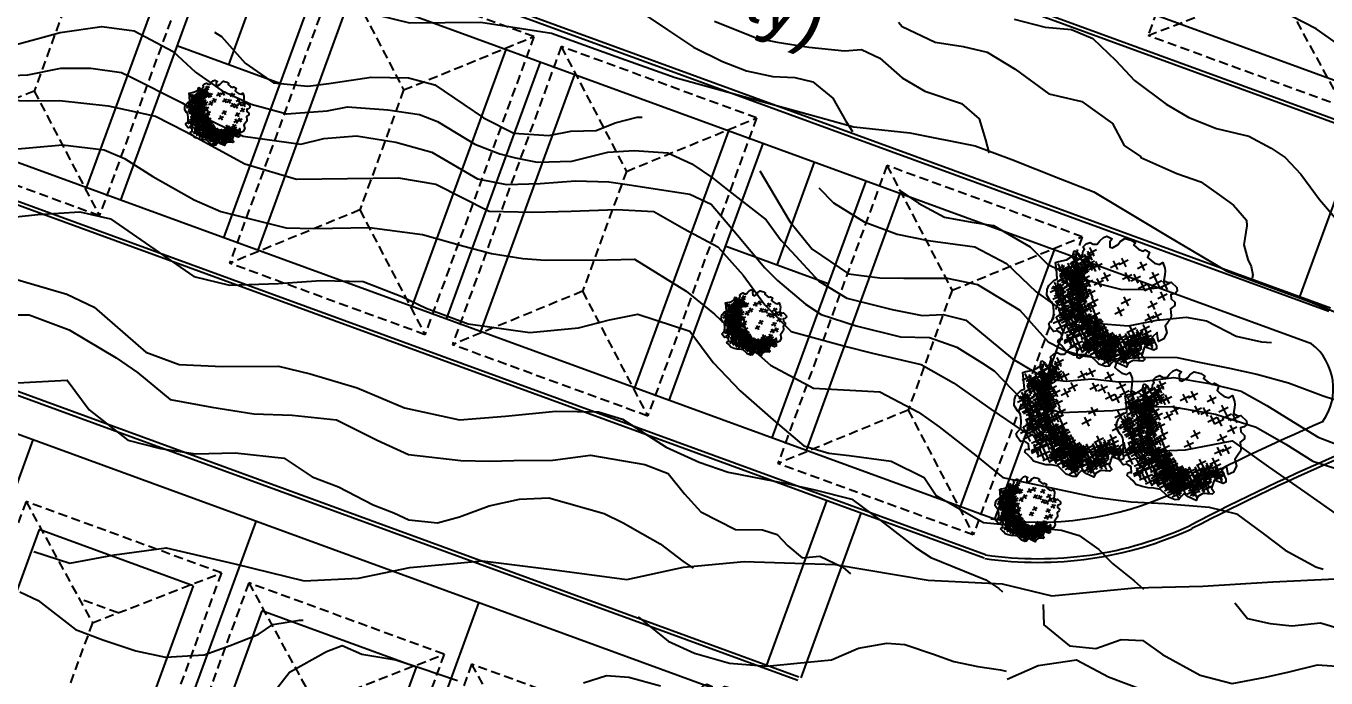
# Model space of a CAD drawing. Header units: inches. Extents: x 200 to 566, y -336 to 11.
# Drawn here: x 372.5 to 443.7, y -160.5 to -124.8 of the extents above; entities that cross this region are included whole.
import ezdxf

# ---------------------------------------------------------------- set-up
doc = ezdxf.new("R2010")
doc.units = ezdxf.units.IN
doc.header["$MEASUREMENT"] = 0
doc.linetypes.add('DASHED', pattern=[0.75, 0.5, -0.25])
doc.layers.get('0').update_dxf_attribs({"color": 31})
for name, color, linetype in [('boundary', 21, 'Continuous'), ('NEW', 7, 'Continuous'), ('retaining wall', 7, 'Continuous'), ('roof', 1, 'DASHED'), ('trees', 76, 'Continuous')]:
    doc.layers.add(name, color=color, linetype=linetype)

# ---------------------------------------------------------------- blocks, each defined once
blk = doc.blocks.new('decitree')
at = {"layer": 'boundary'}
blk.add_lwpolyline([(-4.54, 2.53), (-4.18, 2.47), (-3.98, 2.25), (-3.73, 2.5), (-3.82, 2.86), (-3.79, 3.05), (-3.98, 3.19), (-3.85, 3.55), (-3.6, 3.83), (-3.26, 3.8), (-2.93, 3.97), (-2.85, 4.33), (-2.68, 4.75), (-2.46, 5), (-1.93, 5), (-2.01, 4.66), (-1.79, 4.22), (-1.54, 4.25), (-1.21, 4.75), (-1.15, 5.08), (-0.9, 5.52), (-0.29, 5.63), (0.15, 5.58), (0.12, 5.33), (0.65, 5.19), (1.1, 5.19), (1.23, 5.38), (1.68, 5.36), (1.73, 4.86), (2.1, 4.75), (2.54, 4.66), (3.01, 4.75), (3.18, 5.05), (3.59, 4.66), (3.71, 4.44), (3.84, 4.11), (3.98, 3.61), (4.4, 3.58), (4.65, 3.75), (5.34, 3.53), (5.51, 3.25), (5.4, 2.94), (5.12, 2.72), (5.32, 2.39), (5.76, 2.25), (5.87, 1.97), (5.65, 1.53), (5.98, 0.97), (6.04, 0.78), (5.98, 0.31), (5.9, -0.11), (6.29, -0.58), (6.29, -1.22), (5.95, -1.63), (5.68, -1.25), (5.48, -0.97), (5.26, -1.52), (5.95, -2.08), (6.07, -2.33), (5.9, -2.55), (5.01, -2.63), (5.12, -3.41), (5.51, -3.63), (5.4, -3.88), (4.62, -4.19), (4.32, -4.63), (4.34, -5.02), (3.54, -5.02), (3.07, -4.91), (2.93, -5.32), (2.87, -5.63), (2.59, -5.79), (1.93, -5.85), (1.71, -5.77), (0.96, -5.52), (0.37, -5.66), (-0.1, -5.88), (-0.65, -5.99), (-1.26, -6.07), (-1.62, -5.9), (-1.93, -5.79), (-2.32, -5.68), (-2.37, -5.43), (-2.21, -5.29), (-2.07, -5.29), (-2.35, -4.82), (-2.82, -4.77), (-3.1, -4.96), (-3.57, -4.71), (-3.79, -4.49), (-3.76, -4.32), (-3.71, -4.24), (-3.62, -3.85), (-3.87, -3.24), (-4.18, -2.74), (-4.43, -2.58), (-4.57, -2.55), (-5.07, -2.24), (-5.26, -1.74), (-5.29, -1.36), (-5.09, -0.75), (-4.87, -0.47), (-5.32, 0.31), (-5.65, 0.81), (-5.43, 1.03), (-4.85, 1.45), (-4.48, 2.03), (-4.57, 2.47), (-4.54, 2.55)], dxfattribs=at)
at = {"layer": 'trees', "linetype": 'Continuous'}
for points in [[(-0.38, 3.78), (0.32, 3.22)], [(0.26, 3.86), (-0.32, 3.11)], [(1.29, 4.19), (1.98, 3.64)], [(1.93, 4.27), (1.35, 3.53)], [(2.68, 3.83), (3.37, 3.28)], [(3.32, 3.91), (2.73, 3.16)], [(4.57, 3.61), (3.98, 2.86)], [(-4.59, 2.23), (-4.33, 2.19), (-4.18, 2.01), (-4.26, 2.45), (-4.26, 2.46)], [(-4.59, 2.23), (-4.33, 2.19), (-4.18, 2.01), (-4.26, 2.45), (-4.26, 2.46)], [(-4.12, 2.44), (-3.43, 1.89)], [(-3.48, 2.53), (-4.07, 1.78)], [(-3.62, 2.64), (-2.93, 2.08)], [(-2.99, 2.72), (-3.57, 1.97)], [(-3.48, 2.55), (-2.79, 2)], [(-3.46, 3), (-2.76, 2.44)], [(-3.43, 3.39), (-2.74, 2.83)], [(-2.85, 2.64), (-3.43, 1.89)], [(-2.82, 3.08), (-3.4, 2.33)], [(-2.79, 3.47), (-3.37, 2.72)], [(-3.12, 2.39), (-2.43, 1.83)], [(-2.49, 2.47), (-3.07, 1.72)], [(-2.4, 2.47), (-1.71, 1.92)], [(-1.76, 2.55), (-2.35, 1.81)], [(-0.96, 3.22), (-0.26, 2.67)], [(-0.32, 3.3), (-0.9, 2.55)], [(0.49, 2.72), (1.18, 2.17)], [(1.12, 2.8), (0.54, 2.06)], [(1.26, 2.92), (1.96, 2.36)], [(1.9, 3), (1.32, 2.25)], [(2.15, 2.55), (2.84, 2)], [(2.79, 2.64), (2.21, 1.89)], [(2.79, 2.67), (3.48, 2.11)], [(3.43, 2.75), (2.84, 2)], [(3.21, 3.41), (3.9, 2.86)], [(3.84, 3.5), (3.26, 2.75)], [(3.93, 3.53), (4.62, 2.97)], [(4.15, 2.53), (4.84, 1.97)], [(4.79, 2.61), (4.21, 1.86)], [(-4.62, 1.22), (-3.93, 0.67)], [(-3.98, 1.31), (-4.57, 0.56)], [(-4.46, 1.92), (-3.76, 1.36)], [(-4.4, 2.06), (-3.71, 1.5)], [(-3.82, 2), (-4.4, 1.25)], [(-3.76, 2.14), (-4.35, 1.39)], [(-4.32, 1.56), (-3.62, 1)], [(-3.68, 1.64), (-4.26, 0.89)], [(-4.07, 1.81), (-3.37, 1.25)], [(-3.43, 1.89), (-4.01, 1.14)], [(-3.37, 1.22), (-3.96, 0.47)], [(-3.9, 1.36), (-3.21, 0.81)], [(-3.26, 1.45), (-3.85, 0.7)], [(-3.79, 1.39), (-3.1, 0.84)], [(-3.15, 1.47), (-3.73, 0.72)], [(-3.6, 1.2), (-2.9, 0.64)], [(-3.57, 1.67), (-2.87, 1.11)], [(-3.54, 2.19), (-2.85, 1.64)], [(-2.96, 1.28), (-3.54, 0.53)], [(-3.54, 1.25), (-2.85, 0.7)], [(-2.93, 1.75), (-3.51, 1)], [(-2.9, 2.28), (-3.48, 1.53)], [(-2.9, 1.33), (-3.48, 0.59)], [(-3.43, 2.03), (-2.74, 1.47)], [(-2.79, 2.11), (-3.37, 1.36)], [(-3.29, 1.2), (-2.6, 0.64)], [(-3.26, 1.86), (-2.57, 1.31)], [(-2.65, 1.28), (-3.23, 0.53)], [(-2.62, 1.94), (-3.21, 1.2)], [(-3.01, 2.14), (-2.32, 1.58)], [(-2.37, 2.22), (-2.96, 1.47)], [(-2.68, 2.19), (-1.99, 1.64)], [(-2.04, 2.28), (-2.62, 1.53)], [(-0.99, 1.2), (-1.57, 0.45)], [(-1.29, 1.89), (-0.6, 1.33)], [(-0.65, 1.97), (-1.24, 1.22)], [(3.68, 1.39), (4.37, 0.84)], [(4.32, 1.47), (3.73, 0.72)], [(-5.43, 0.81), (-4.73, 0.25)], [(-4.79, 0.89), (-5.37, 0.14)], [(-5.07, 0.89), (-4.37, 0.34)], [(-4.43, 0.97), (-5.01, 0.22)], [(-4.87, 0.67), (-4.18, 0.11)], [(-4.23, 0.75), (-4.82, 0)], [(-4.82, 0.56), (-4.12, 0)], [(-4.18, 0.64), (-4.76, -0.11)], [(-4.15, 0.06), (-4.73, -0.69)], [(-4.15, 0), (-4.73, -0.75)], [(-4.68, 0.59), (-3.98, 0.03)], [(-4.65, 0.5), (-3.96, -0.05)], [(-4.04, 0.67), (-4.62, -0.08)], [(-4.01, 0.59), (-4.6, -0.16)], [(-4.54, 0.78), (-3.85, 0.22)], [(-3.9, 0.86), (-4.48, 0.11)], [(-4.4, 0.03), (-3.71, -0.52)], [(-3.76, 0.11), (-4.35, -0.63)], [(-4.32, 0.45), (-3.62, -0.11)], [(-3.68, 0.53), (-4.26, -0.22)], [(-4.21, 0.45), (-3.51, -0.11)], [(-4.15, 0.53), (-3.46, -0.02)], [(-3.57, 0.53), (-4.15, -0.22)], [(-3.51, 0.61), (-4.1, -0.14)], [(-4.04, 0.89), (-3.35, 0.34)], [(-4.01, 1.14), (-3.32, 0.59)], [(-3.4, 0.97), (-3.98, 0.22)], [(-3.9, 0.03), (-3.21, -0.52)], [(-3.26, 0.11), (-3.85, -0.63)], [(-3.82, 0.45), (-3.12, -0.11)], [(-3.23, 0.03), (-3.82, -0.72)], [(-3.18, 0.53), (-3.76, -0.22)], [(-3.68, 0.53), (-2.99, -0.02)], [(-3.04, 0.61), (-3.62, -0.14)], [(-3.6, 0.97), (-2.9, 0.42)], [(-2.96, 1.06), (-3.54, 0.31)], [(-3.46, 0.34), (-2.76, -0.22)], [(-3.46, 0.09), (-2.76, -0.47)], [(-2.82, 0.42), (-3.4, -0.33)], [(-2.82, 0.17), (-3.4, -0.58)], [(-2.82, 0.03), (-3.4, -0.72)], [(-3.32, 0.7), (-2.62, 0.14)], [(-2.68, 0.78), (-3.26, 0.03)], [(-2.65, 0), (-3.23, -0.75)], [(-3.18, 0.09), (-2.49, -0.47)], [(-2.57, 0.03), (-3.15, -0.72)], [(-2.54, 0.17), (-3.12, -0.58)], [(-3.04, 0.47), (-2.35, -0.08)], [(-2.4, 0.56), (-2.99, -0.19)], [(-2.96, 0.95), (-2.26, 0.39)], [(-2.96, 0.17), (-2.26, -0.39)], [(-2.32, 1.03), (-2.9, 0.28)], [(-2.32, 0.25), (-2.9, -0.5)], [(-2.68, 0.14), (-1.99, -0.41)], [(-2.65, 0.22), (-1.96, -0.33)], [(-2.04, 0.22), (-2.62, -0.52)], [(-2.01, 0.31), (-2.6, -0.44)], [(-2.51, 0.72), (-1.82, 0.17)], [(-1.87, 0.81), (-2.46, 0.06)], [(-1.26, 0.03), (-1.85, -0.72)], [(-1.62, 1.11), (-0.93, 0.56)], [(1.35, 0.67), (2.04, 0.11)], [(1.98, 0.75), (1.4, 0)], [(3.96, 0.2), (4.65, -0.36)], [(4.59, 0.28), (4.01, -0.47)], [(4.48, 0.67), (5.18, 0.11)], [(5.12, 0.75), (4.54, 0)], [(-4.98, -0.86), (-4.29, -1.41)], [(-4.35, -0.77), (-4.93, -1.52)], [(-4.32, -1.13), (-4.9, -1.88)], [(-4.79, -0.02), (-4.1, -0.58)], [(-4.79, -0.08), (-4.1, -0.63)], [(-4.73, -0.77), (-4.04, -1.33)], [(-4.1, -0.69), (-4.68, -1.44)], [(-4.37, -0.83), (-3.68, -1.38)], [(-3.73, -0.75), (-4.32, -1.49)], [(-3.65, -1.16), (-4.23, -1.91)], [(-4.01, -0.27), (-3.32, -0.83)], [(-3.37, -0.19), (-3.96, -0.94)], [(-3.87, -0.05), (-3.18, -0.61)], [(-3.73, -0.41), (-3.04, -0.97)], [(-3.1, -0.33), (-3.68, -1.08)], [(-3.65, -0.94), (-2.96, -1.49)], [(-3.01, -0.86), (-3.6, -1.61)], [(-3.51, -0.11), (-2.82, -0.66)], [(-3.51, -0.61), (-2.82, -1.16)], [(-2.87, -0.02), (-3.46, -0.77)], [(-3.46, -0.05), (-2.76, -0.61)], [(-2.87, -0.52), (-3.46, -1.27)], [(-3.4, -0.3), (-2.71, -0.86)], [(-2.76, -0.22), (-3.35, -0.97)], [(-3.29, -0.08), (-2.6, -0.63)], [(-3.29, -1.02), (-2.6, -1.58)], [(-2.65, -0.94), (-3.23, -1.69)], [(-3.21, -0.05), (-2.51, -0.61)], [(-3.12, -0.27), (-2.43, -0.83)], [(-3.12, -0.61), (-2.43, -1.16)], [(-2.49, -0.19), (-3.07, -0.94)], [(-2.49, -0.52), (-3.07, -1.27)], [(-2.85, -0.27), (-2.15, -0.83)], [(-2.82, -0.33), (-2.12, -0.88)], [(-2.21, -0.19), (-2.79, -0.94)], [(-2.18, -0.25), (-2.76, -1)], [(-2.74, -0.11), (-2.04, -0.66)], [(-2.1, -0.02), (-2.68, -0.77)], [(-2.62, -0.22), (-1.93, -0.77)], [(-2.6, -0.8), (-1.9, -1.36)], [(-1.99, -0.14), (-2.57, -0.88)], [(-2.57, -0.72), (-1.87, -1.27)], [(-1.96, -0.72), (-2.54, -1.47)], [(-1.93, -0.63), (-2.51, -1.38)], [(-1.87, -1.11), (-2.46, -1.86)], [(-2.37, -0.83), (-1.68, -1.38)], [(-1.74, -0.75), (-2.32, -1.49)], [(-2.26, -0.16), (-1.57, -0.72)], [(-2.26, -0.88), (-1.57, -1.44)], [(-1.62, -0.08), (-2.21, -0.83)], [(-2.21, -0.72), (-1.51, -1.27)], [(-1.62, -0.8), (-2.21, -1.55)], [(-1.57, -0.63), (-2.15, -1.38)], [(-1.9, -0.05), (-1.21, -0.61)], [(-1.32, -0.63), (-0.63, -1.19)], [(-0.68, -0.55), (-1.26, -1.3)], [(-1.24, -1.16), (-0.54, -1.72)], [(-0.6, -1.08), (-1.18, -1.83)], [(1.21, -0.44), (1.9, -1)], [(1.85, -0.36), (1.26, -1.11)], [(3.98, -0.86), (4.68, -1.41)], [(4.62, -0.77), (4.04, -1.52)], [(4.29, -1.13), (4.98, -1.69)], [(4.93, -1.05), (4.34, -1.8)], [(-4.96, -1.22), (-4.26, -1.77)], [(-4.48, -1.38), (-3.79, -1.94)], [(-4.46, -1.69), (-3.76, -2.24)], [(-3.85, -1.3), (-4.43, -2.05)], [(-3.82, -1.61), (-4.4, -2.35)], [(-4.29, -1.25), (-3.6, -1.8)], [(-4.18, -1.83), (-3.48, -2.38)], [(-3.54, -1.74), (-4.12, -2.49)], [(-4.01, -1.91), (-3.32, -2.47)], [(-3.37, -1.83), (-3.96, -2.58)], [(-3.87, -1.49), (-3.18, -2.05)], [(-3.23, -1.41), (-3.82, -2.16)], [(-3.73, -1.94), (-3.04, -2.49)], [(-3.1, -1.86), (-3.68, -2.6)], [(-3.6, -2.35), (-2.9, -2.91)], [(-2.96, -2.27), (-3.54, -3.02)], [(-3.46, -2.27), (-2.76, -2.83)], [(-2.82, -2.19), (-3.4, -2.94)], [(-3.29, -1.52), (-2.6, -2.08)], [(-3.26, -1.36), (-2.57, -1.91)], [(-2.65, -1.44), (-3.23, -2.19)], [(-2.62, -1.27), (-3.21, -2.02)], [(-2.96, -1.94), (-2.26, -2.49)], [(-2.32, -1.86), (-2.9, -2.6)], [(-2.71, -2.19), (-2.01, -2.74)], [(-2.65, -1.91), (-1.96, -2.47)], [(-2.07, -2.1), (-2.65, -2.85)], [(-2.01, -1.83), (-2.6, -2.58)], [(-2.51, -1.19), (-1.82, -1.74)], [(-2.51, -1.41), (-1.82, -1.97)], [(-1.9, -2.3), (-2.49, -3.05)], [(-1.87, -1.33), (-2.46, -2.08)], [(-2.37, -1.66), (-1.68, -2.22)], [(-2.35, -1.83), (-1.65, -2.38)], [(-1.74, -1.58), (-2.32, -2.33)], [(-1.71, -1.74), (-2.29, -2.49)], [(-2.07, -2.22), (-1.37, -2.77)], [(-2.01, -1.66), (-1.32, -2.22)], [(-1.43, -2.13), (-2.01, -2.88)], [(-1.37, -1.58), (-1.96, -2.33)], [(-1.96, -2.08), (-1.26, -2.63)], [(-1.93, -1.61), (-1.24, -2.16)], [(-1.32, -1.99), (-1.9, -2.74)], [(-1.29, -1.52), (-1.87, -2.27)], [(-1.26, -2.33), (-1.85, -3.08)], [(-1.82, -1.99), (-1.13, -2.55)], [(-1.76, -1.41), (-1.07, -1.97)], [(-1.18, -1.91), (-1.76, -2.66)], [(-1.13, -1.33), (-1.71, -2.08)], [(-1.49, -2.35), (-0.79, -2.91)], [(-1.43, -1.33), (-0.74, -1.88)], [(-0.85, -2.27), (-1.43, -3.02)], [(-0.79, -1.25), (-1.37, -1.99)], [(-1.29, -2.13), (-0.6, -2.69)], [(-0.65, -2.05), (-1.24, -2.8)], [(-0.43, -2.33), (-1.01, -3.08)], [(-0.93, -2.1), (-0.24, -2.66)], [(-0.29, -2.02), (-0.88, -2.77)], [(-0.85, -2.22), (-0.15, -2.77)], [(-0.82, -2.24), (-0.13, -2.8)], [(-0.21, -2.13), (-0.79, -2.88)], [(-0.18, -2.16), (-0.76, -2.91)], [(-0.65, -1.66), (0.04, -2.22)], [(-0.01, -1.58), (-0.6, -2.33)], [(-0.35, -2.19), (0.35, -2.74)], [(0.29, -2.1), (-0.29, -2.85)], [(-0.21, -2.19), (0.49, -2.74)], [(0.43, -2.1), (-0.15, -2.85)], [(-0.04, -2.27), (0.65, -2.83)], [(0.6, -2.19), (0.01, -2.94)], [(2.9, -2.3), (3.59, -2.85)], [(2.96, -1.49), (3.65, -2.05)], [(3.54, -2.22), (2.96, -2.96)], [(3.59, -1.41), (3.01, -2.16)], [(3.07, -2.08), (3.76, -2.63)], [(3.71, -1.99), (3.12, -2.74)], [(3.46, -1.86), (4.15, -2.41)], [(4.09, -1.77), (3.51, -2.52)], [(3.59, -2.22), (4.29, -2.77)], [(4.23, -2.13), (3.65, -2.88)], [(3.68, -1.52), (4.37, -2.08)], [(3.71, -2.24), (4.4, -2.8)], [(4.32, -1.44), (3.73, -2.19)], [(3.73, -1.72), (4.43, -2.27)], [(4.34, -2.16), (3.76, -2.91)], [(4.37, -1.63), (3.79, -2.38)], [(3.98, -1.86), (4.68, -2.41)], [(4.62, -1.77), (4.04, -2.52)], [(4.04, -2.22), (4.73, -2.77)], [(4.68, -2.13), (4.09, -2.88)], [(4.82, -2.35), (4.23, -3.1)], [(4.32, -1.94), (5.01, -2.49)], [(4.95, -1.86), (4.37, -2.6)], [(4.51, -1.49), (5.2, -2.05)], [(5.15, -1.41), (4.57, -2.16)], [(4.57, -1.94), (5.26, -2.49)], [(5.2, -1.86), (4.62, -2.6)], [(4.68, -1.69), (5.37, -2.24)], [(4.68, -1.77), (5.37, -2.33)], [(5.32, -1.61), (4.73, -2.35)], [(5.32, -1.69), (4.73, -2.44)], [(4.95, -1.74), (5.65, -2.3)], [(5.59, -1.66), (5.01, -2.41)], [(5.04, -1.91), (5.73, -2.47)], [(5.68, -1.83), (5.09, -2.58)], [(-3.48, -2.99), (-2.79, -3.55)], [(-2.85, -2.91), (-3.43, -3.66)], [(-3.37, -2.72), (-2.68, -3.27)], [(-2.74, -2.63), (-3.32, -3.38)], [(-3.18, -2.96), (-2.49, -3.52)], [(-2.54, -2.88), (-3.12, -3.63)], [(-3.04, -3.21), (-2.35, -3.77)], [(-2.4, -3.13), (-2.99, -3.88)], [(-2.87, -2.99), (-2.18, -3.55)], [(-2.82, -2.55), (-2.12, -3.1)], [(-2.24, -2.91), (-2.82, -3.66)], [(-2.82, -3.3), (-2.12, -3.85)], [(-2.18, -2.47), (-2.76, -3.21)], [(-2.18, -3.21), (-2.76, -3.96)], [(-2.68, -2.83), (-1.99, -3.38)], [(-2.04, -2.74), (-2.62, -3.49)], [(-2.54, -2.38), (-1.85, -2.94)], [(-2.37, -2.55), (-1.68, -3.1)], [(-2.35, -2.69), (-1.65, -3.24)], [(-2.35, -3.38), (-1.65, -3.94)], [(-1.74, -2.47), (-2.32, -3.21)], [(-1.71, -2.6), (-2.29, -3.35)], [(-1.71, -3.3), (-2.29, -4.05)], [(-2.24, -2.55), (-1.54, -3.1)], [(-1.6, -2.47), (-2.18, -3.21)], [(-2.07, -3.24), (-1.37, -3.8)], [(-2.07, -3.55), (-1.37, -4.1)], [(-1.43, -3.16), (-2.01, -3.91)], [(-1.43, -3.46), (-2.01, -4.21)], [(-1.9, -2.41), (-1.21, -2.96)], [(-1.79, -2.49), (-1.1, -3.05)], [(-1.15, -2.41), (-1.74, -3.16)], [(-1.65, -2.55), (-0.96, -3.1)], [(-1.65, -3.41), (-0.96, -3.96)], [(-1.01, -2.47), (-1.6, -3.21)], [(-1.01, -3.33), (-1.6, -4.07)], [(-1.4, -2.58), (-0.71, -3.13)], [(-1.37, -3.35), (-0.68, -3.91)], [(-0.76, -2.49), (-1.35, -3.24)], [(-0.76, -3.55), (-1.35, -4.3)], [(-1.32, -2.96), (-0.63, -3.52)], [(-0.74, -3.27), (-1.32, -4.02)], [(-0.68, -2.88), (-1.26, -3.63)], [(-1.07, -2.41), (-0.38, -2.96)], [(-1.07, -2.55), (-0.38, -3.1)], [(-0.43, -2.47), (-1.01, -3.21)], [(-0.85, -3.1), (-0.15, -3.66)], [(-0.21, -3.02), (-0.79, -3.77)], [(-0.76, -2.58), (-0.07, -3.13)], [(-0.76, -2.96), (-0.07, -3.52)], [(-0.13, -2.49), (-0.71, -3.24)], [(-0.6, -3.38), (0.1, -3.94)], [(0.04, -3.3), (-0.54, -4.05)], [(-0.51, -3.08), (0.18, -3.63)], [(0.12, -2.99), (-0.46, -3.74)], [(-0.32, -2.58), (0.37, -3.13)], [(-0.29, -3.21), (0.4, -3.77)], [(0.32, -2.49), (-0.26, -3.24)], [(0.35, -3.13), (-0.24, -3.88)], [(-0.18, -2.55), (0.51, -3.1)], [(-0.15, -3.41), (0.54, -3.96)], [(0.46, -2.47), (-0.13, -3.21)], [(0.49, -3.33), (-0.1, -4.07)], [(-0.01, -3.05), (0.68, -3.6)], [(0.01, -2.66), (0.71, -3.21)], [(0.01, -3.02), (0.71, -3.58)], [(0.62, -2.96), (0.04, -3.71)], [(0.65, -2.58), (0.07, -3.33)], [(0.65, -2.94), (0.07, -3.69)], [(0.1, -3.49), (0.79, -4.05)], [(0.15, -2.66), (0.85, -3.21)], [(0.15, -3.35), (0.85, -3.91)], [(0.73, -3.41), (0.15, -4.16)], [(0.79, -2.58), (0.21, -3.33)], [(0.26, -2.83), (0.96, -3.38)], [(0.29, -2.88), (0.98, -3.44)], [(0.9, -2.74), (0.32, -3.49)], [(0.49, -2.63), (1.18, -3.19)], [(1.12, -2.55), (0.54, -3.3)], [(0.54, -3.16), (1.23, -3.71)], [(0.6, -3.02), (1.29, -3.58)], [(1.18, -3.08), (0.6, -3.82)], [(0.62, -3.3), (1.32, -3.85)], [(1.23, -2.94), (0.65, -3.69)], [(1.26, -3.21), (0.68, -3.96)], [(0.71, -2.41), (1.4, -2.96)], [(0.73, -2.77), (1.43, -3.33)], [(1.37, -2.69), (0.79, -3.44)], [(0.93, -3.24), (1.62, -3.8)], [(1.1, -3.55), (1.79, -4.1)], [(1.73, -3.46), (1.15, -4.21)], [(1.21, -3.33), (1.9, -3.88)], [(1.23, -2.8), (1.93, -3.35)], [(1.23, -2.85), (1.93, -3.41)], [(1.23, -2.91), (1.93, -3.46)], [(1.85, -3.24), (1.26, -3.99)], [(1.87, -2.72), (1.29, -3.46)], [(1.87, -2.77), (1.29, -3.52)], [(1.87, -2.83), (1.29, -3.58)], [(1.37, -3.13), (2.07, -3.69)], [(2.01, -3.05), (1.43, -3.8)], [(1.65, -2.88), (2.35, -3.44)], [(1.68, -3.38), (2.37, -3.94)], [(2.29, -2.8), (1.71, -3.55)], [(1.71, -3.08), (2.4, -3.63)], [(2.32, -3.3), (1.73, -4.05)], [(2.35, -2.99), (1.76, -3.74)], [(1.9, -2.8), (2.59, -3.35)], [(1.9, -2.99), (2.59, -3.55)], [(2.54, -2.72), (1.96, -3.46)], [(2.54, -2.91), (1.96, -3.66)], [(2.54, -3.49), (1.96, -4.24)], [(1.98, -2.99), (2.68, -3.55)], [(2.62, -2.91), (2.04, -3.66)], [(2.12, -3.52), (2.82, -4.07)], [(2.15, -2.99), (2.84, -3.55)], [(2.15, -3.27), (2.84, -3.82)], [(2.76, -3.44), (2.18, -4.19)], [(2.79, -2.91), (2.21, -3.66)], [(2.79, -3.19), (2.21, -3.94)], [(2.4, -2.55), (3.09, -3.1)], [(3.04, -2.47), (2.46, -3.21)], [(2.48, -3.02), (3.18, -3.58)], [(3.12, -2.94), (2.54, -3.69)], [(3.37, -3.49), (2.79, -4.24)], [(2.82, -3.35), (3.51, -3.91)], [(3.46, -3.27), (2.87, -4.02)], [(3.07, -3.1), (3.76, -3.66)], [(3.09, -2.52), (3.79, -3.08)], [(3.71, -3.02), (3.12, -3.77)], [(3.73, -2.44), (3.15, -3.19)], [(3.21, -2.66), (3.9, -3.21)], [(3.84, -2.58), (3.26, -3.33)], [(3.9, -3.52), (3.32, -4.27)], [(3.62, -2.63), (4.32, -3.19)], [(3.65, -3.33), (4.34, -3.88)], [(4.26, -2.55), (3.68, -3.3)], [(4.29, -3.24), (3.71, -3.99)], [(3.73, -2.69), (4.43, -3.24)], [(3.76, -3.08), (4.45, -3.63)], [(4.37, -2.6), (3.79, -3.35)], [(4.4, -2.99), (3.82, -3.74)], [(3.82, -3.19), (4.51, -3.74)], [(3.82, -3.3), (4.51, -3.85)], [(4.45, -3.1), (3.87, -3.85)], [(4.45, -3.21), (3.87, -3.96)], [(3.98, -3.49), (4.68, -4.05)], [(4.62, -3.41), (4.04, -4.16)], [(4.15, -2.85), (4.84, -3.41)], [(4.18, -2.44), (4.87, -2.99)], [(4.18, -3.13), (4.87, -3.69)], [(4.79, -2.77), (4.21, -3.52)], [(4.82, -3.05), (4.23, -3.8)], [(4.4, -3.35), (5.09, -3.91)], [(5.04, -3.27), (4.45, -4.02)], [(-3.48, -3.66), (-2.79, -4.21)], [(-2.85, -3.58), (-3.43, -4.32)], [(-3.01, -4.02), (-2.32, -4.57)], [(-2.37, -3.94), (-2.96, -4.68)], [(-2.18, -4.02), (-1.49, -4.57)], [(-1.54, -3.94), (-2.12, -4.68)], [(-1.9, -3.74), (-1.21, -4.3)], [(-1.9, -4.66), (-1.21, -5.21)], [(-1.87, -4.71), (-1.18, -5.27)], [(-1.26, -3.66), (-1.85, -4.41)], [(-1.26, -4.57), (-1.85, -5.32)], [(-1.82, -4.13), (-1.13, -4.68)], [(-1.24, -4.63), (-1.82, -5.38)], [(-1.18, -4.05), (-1.76, -4.8)], [(-1.49, -4.21), (-0.79, -4.77)], [(-0.85, -4.13), (-1.43, -4.88)], [(-1.4, -3.63), (-0.71, -4.19)], [(-1.1, -3.91), (-0.4, -4.46)], [(-0.46, -3.82), (-1.04, -4.57)], [(-0.93, -4.68), (-0.24, -5.24)], [(-0.29, -4.6), (-0.88, -5.35)], [(-0.71, -3.88), (-0.01, -4.43)], [(-0.57, -3.85), (0.12, -4.41)], [(0.07, -3.77), (-0.51, -4.52)], [(-0.26, -4.1), (0.43, -4.66)], [(-0.26, -4.35), (0.43, -4.91)], [(0.37, -4.02), (-0.21, -4.77)], [(0.37, -4.27), (-0.21, -5.02)], [(-0.01, -4.57), (0.68, -5.13)], [(0.62, -4.49), (0.04, -5.24)], [(0.65, -4.74), (0.07, -5.49)], [(0.21, -4.02), (0.9, -4.57)], [(0.26, -3.91), (0.96, -4.46)], [(0.85, -3.94), (0.26, -4.68)], [(0.51, -3.69), (1.21, -4.24)], [(0.54, -3.96), (1.23, -4.52)], [(1.15, -3.6), (0.57, -4.35)], [(0.57, -4.1), (1.26, -4.66)], [(0.57, -4.57), (1.26, -5.13)], [(1.18, -3.88), (0.6, -4.63)], [(0.6, -4.43), (1.29, -4.99)], [(1.21, -4.02), (0.62, -4.77)], [(1.21, -4.49), (0.62, -5.24)], [(1.23, -4.35), (0.65, -5.1)], [(1.43, -4.71), (0.85, -5.46)], [(0.85, -4.71), (1.54, -5.27)], [(0.9, -4.05), (1.6, -4.6)], [(1.48, -4.63), (0.9, -5.38)], [(1.54, -3.96), (0.96, -4.71)], [(1.04, -3.66), (1.73, -4.21)], [(1.68, -3.58), (1.1, -4.32)], [(1.32, -4.38), (2.01, -4.93)], [(1.96, -4.3), (1.37, -5.05)], [(1.96, -4.74), (1.37, -5.49)], [(1.4, -4.16), (2.1, -4.71)], [(1.43, -3.66), (2.12, -4.21)], [(2.04, -4.07), (1.46, -4.82)], [(2.07, -3.58), (1.48, -4.32)], [(1.57, -4.32), (2.26, -4.88)], [(1.57, -4.6), (2.26, -5.16)], [(2.21, -4.24), (1.62, -4.99)], [(2.21, -4.52), (1.62, -5.27)], [(1.68, -3.66), (2.37, -4.21)], [(2.32, -3.58), (1.73, -4.32)], [(1.9, -3.58), (2.59, -4.13)], [(1.93, -4.3), (2.62, -4.85)], [(1.93, -4.38), (2.62, -4.93)], [(1.93, -4.68), (2.62, -5.24)], [(1.98, -3.96), (2.68, -4.52)], [(2.57, -4.21), (1.98, -4.96)], [(2.57, -4.3), (1.98, -5.05)], [(2.57, -4.6), (1.98, -5.35)], [(2.62, -3.88), (2.04, -4.63)], [(2.1, -3.99), (2.79, -4.55)], [(2.12, -4.71), (2.82, -5.27)], [(2.73, -3.91), (2.15, -4.66)], [(2.76, -4.63), (2.18, -5.38)], [(2.23, -3.66), (2.93, -4.21)], [(2.87, -3.58), (2.29, -4.32)], [(2.32, -4.02), (3.01, -4.57)], [(2.96, -3.94), (2.37, -4.68)], [(2.4, -3.96), (3.09, -4.52)], [(3.04, -3.88), (2.46, -4.63)], [(2.51, -4.38), (3.21, -4.93)], [(3.15, -4.3), (2.57, -5.05)], [(2.73, -3.58), (3.43, -4.13)], [(2.93, -3.94), (3.62, -4.49)], [(3.57, -3.85), (2.98, -4.6)], [(3.09, -3.69), (3.79, -4.24)], [(3.73, -3.6), (3.15, -4.35)], [(3.26, -3.6), (3.96, -4.16)], [(3.29, -3.91), (3.98, -4.46)], [(3.29, -4.21), (3.98, -4.77)], [(3.29, -4.24), (3.98, -4.8)], [(3.93, -3.82), (3.34, -4.57)], [(3.93, -4.13), (3.34, -4.88)], [(3.93, -4.16), (3.34, -4.91)], [(3.59, -3.69), (4.29, -4.24)], [(3.59, -4.21), (4.29, -4.77)], [(4.23, -3.6), (3.65, -4.35)], [(4.23, -4.13), (3.65, -4.88)], [(-1.79, -4.85), (-1.1, -5.41)], [(-1.15, -4.77), (-1.74, -5.52)], [(-1.18, -4.93), (-0.49, -5.49)], [(-0.54, -4.85), (-1.13, -5.6)], [(-0.54, -5.02), (0.15, -5.57)], [(0.1, -4.93), (-0.49, -5.68)], [(0.01, -4.82), (0.71, -5.38)], [(0.79, -4.8), (1.48, -5.35)], [(1.32, -4.82), (2.01, -5.38)], [(1.62, -4.88), (2.32, -5.43)], [(2.26, -4.8), (1.68, -5.54)], [(2.18, -5.05), (2.87, -5.6)], [(2.82, -4.96), (2.23, -5.71)]]:
    blk.add_lwpolyline(points, dxfattribs=at)

msp = doc.modelspace()

# ---------------------------------------------------------------- linework, layer by layer
for points in [[(445.361, -126.425), (443.199, -124.917), (440.432, -123.487), (437.819, -122.31), (435.489, -121.69), (432.403, -121.225), (431.091, -121.359), (428.817, -121.295), (426.889, -120.469), (425.066, -120.074), (422.96, -119.148), (420.807, -118.5), (419.914, -117.618), (418.97, -116.66), (418.483, -115.902), (417.766, -114.994), (417.305, -114.337), (416.01, -113.584), (414.687, -112.628), (413.921, -111.821), (412.061, -110.259), (411.319, -109.325), (408.698, -107.362)], [(371.093, -122.474), (374.956, -122.149), (379.273, -121.643), (382.789, -122.03), (388.156, -123.014), (390.894, -123.937), (393.503, -124.582), (397.419, -124.535), (401.291, -125.147), (404.84, -126.42), (408.06, -127.569), (412.367, -128.761), (415.483, -129.631), (417.864, -130.277), (420.924, -130.615), (424.518, -131.33), (426.52, -132.079), (429.183, -133.129), (431.009, -133.854), (435.124, -136.315), (438.299, -138.198), (442.786, -139.845), (447.147, -141.62)], [(405.978, -123.854), (407.656, -124.96), (409.08, -125.915), (410.654, -126.692), (411.973, -127.217), (413.416, -127.514), (414.629, -127.583), (415.616, -127.806), (416.712, -128.712), (417.431, -129.975), (417.79, -130.531)], [(410.228, -124.49), (412.536, -125.415), (413.65, -125.637), (415.396, -125.906), (417.343, -126.123), (418.277, -126.042), (419.292, -126.518), (420.516, -127.601), (421.76, -128.329), (423.763, -129.003), (424.731, -129.834), (425.07, -130.998), (425.254, -131.681), (425.254, -131.681)], [(420.309, -124.536), (420.514, -124.788), (422.316, -125.64), (423.859, -125.885), (425.175, -126.182), (426.7, -127.111), (428.557, -128.469), (430.355, -128.89), (432.033, -130.097), (432.677, -131.31), (433.566, -131.914), (433.592, -131.964), (435.571, -132.84), (436.889, -133.289), (437.881, -134.019), (438.669, -134.572), (439.384, -135.404), (439.412, -135.708), (439.245, -136.748), (439.455, -137.558), (439.636, -137.937), (439.741, -138.392), (439.692, -138.595)], [(426.648, -124.374), (428.345, -124.821), (429.786, -124.94), (430.953, -125.44), (432.228, -126.65), (433.249, -127.734), (434.979, -129.042), (436.223, -129.77), (437.745, -130.37), (439.517, -130.791), (440.736, -131.443), (441.498, -131.971), (442.366, -132.879), (443.389, -134.267), (444.462, -135.528)], [(371.48, -125.894), (373.219, -125.428), (374.354, -125.118), (376.65, -124.776), (378.421, -125.02), (380.555, -126.149), (381.779, -127.282), (383.23, -128.314), (384.829, -129.04), (386.78, -129.562), (389.002, -129.397), (390.111, -129.188), (392.311, -129.354), (394.057, -129.597), (395.047, -129.998), (397.08, -131.228), (398.449, -131.753), (399.311, -131.976), (400.501, -132.223), (402.395, -132.162), (404.386, -131.67), (405.825, -131.586), (407.671, -131.702), (408.99, -132.303), (410.11, -133.083), (410.848, -133.661), (413.062, -135.372), (413.882, -136.508), (414.443, -137.114), (415.95, -138.752), (417.474, -139.682), (419.956, -140.301), (421.601, -140.622), (422.762, -140.565), (424.003, -140.887), (426.55, -143.002), (428.404, -144.106), (429.491, -144.227), (430.905, -144.092), (432.371, -144.261), (433.785, -144.228), (435.4, -144.017), (437.348, -144.36), (439.095, -144.781), (440.491, -145.559), (441.711, -146.313), (443.311, -147.292), (444.883, -147.891)], [(382.819, -125.097), (383.2, -125.323), (384.504, -126.786), (386.056, -127.867), (387.927, -128.06), (389.088, -127.901), (391.409, -127.559), (393.457, -127.598), (394.9, -127.971), (396.478, -129.052), (397.571, -129.781), (399.222, -130.634), (401.143, -130.75), (402.354, -130.515), (403.743, -130.482), (404.775, -130.071), (405.984, -129.76), (406.262, -129.758)], [(371.294, -127.492), (372.582, -127.435), (374.398, -127.07), (376.041, -127.061), (377.711, -127.305), (378.143, -127.505), (381.038, -128.96), (382.411, -129.839), (384.391, -130.791), (387.554, -131.23), (388.815, -130.919), (390.607, -130.782), (392.758, -131.125), (394.734, -131.672), (397.225, -133.128), (398.82, -133.449), (400.664, -133.388), (402.608, -133.251), (404.427, -133.291), (405.439, -133.438), (408.88, -133.976), (410.048, -134.527), (411.479, -136.218), (412.987, -138.009), (413.676, -138.714), (415.204, -139.998), (416.068, -140.576), (417.994, -141.199), (420.425, -141.794), (422.017, -141.836), (423.512, -142.36), (424.91, -143.239), (425.546, -143.666), (427.025, -145.204), (429.205, -145.952), (432.058, -145.834), (433.395, -145.649), (435.238, -145.614), (437.692, -146.031), (439.922, -146.753), (441.547, -147.682), (443.021, -148.611), (444.921, -149.208)], [(369.462, -128.745), (372.647, -128.854), (374.315, -128.845), (376.996, -129.134), (379.579, -129.703), (381.23, -130.53), (384.482, -132.312), (387.32, -133.158), (392.904, -133.076), (394.954, -133.42), (397.874, -134.899), (400.249, -134.962), (402.371, -134.899), (404.846, -134.81), (406.894, -134.925), (408.57, -135.879), (410.399, -136.857), (411.803, -138.421), (412.981, -140.036), (414.435, -141.498), (417.449, -142.317), (418.893, -142.689), (421.551, -143.308), (423.329, -144.312), (425.364, -145.77), (427.144, -146.977), (428.183, -147.376), (430.64, -148.072), (432.535, -148.137), (436.044, -147.991), (438.59, -147.496), (440.599, -148.929), (442.557, -150.286), (444.591, -151.719)], [(371.637, -131.521), (374.49, -131.277), (376.767, -131.543), (377.884, -132.019), (379.435, -132.999), (381.697, -134.279), (383.169, -134.93), (386.74, -135.822), (388.257, -135.865), (391.313, -135.797), (394.223, -136.187), (396.478, -136.833), (397.998, -137.23), (399.718, -137.499), (400.957, -137.594), (404.368, -137.575), (405.833, -137.541), (408.679, -139.3), (410.233, -140.558), (411.507, -141.768), (413.291, -143.354), (415.653, -144.608), (419.292, -144.816), (421.399, -145.919), (422.544, -146.724), (424.555, -148.309), (426.031, -149.517), (431.093, -150.578), (433.066, -150.846), (434.91, -150.937), (437.337, -151.126), (438.831, -151.498), (440.306, -152.579), (441.501, -153.484), (443.177, -154.412), (443.582, -154.537)], [(412.708, -132.688), (414.352, -135.467), (415.579, -136.981), (417.562, -138.338), (419.282, -138.557), (420.596, -138.575), (422.971, -138.587), (424.641, -138.932), (426.953, -140.339), (428.511, -142.078), (429.907, -142.78), (431.905, -143.022), (433.722, -142.911), (435.592, -142.926), (436.705, -143.173), (438.451, -143.518), (439.945, -143.839), (441.692, -144.311), (443.593, -145.035), (444.783, -145.409)], [(415.951, -133.633), (416.742, -134.44), (418.419, -135.495), (420.244, -136.169), (421.94, -136.514), (424.495, -136.855), (426.222, -137.783), (427.853, -139.32), (429.583, -140.577), (431.078, -141.05), (432.923, -141.192), (434.461, -140.88), (436.076, -140.719), (437.189, -140.915), (438.813, -141.768), (440.205, -142.064), (440.762, -142.112)], [(420.322, -133.736), (421.415, -134.465), (422.837, -135.242), (424.33, -135.513), (425.519, -135.684), (427.526, -136.864), (428.495, -137.821), (429.739, -138.397), (431.461, -138.92), (432.55, -139.192), (433.863, -139.185), (434.797, -139.079)], [(371.068, -135.301), (373.138, -135.087), (375.436, -134.947), (377.108, -135.318), (381.687, -138.486), (383.638, -138.957), (386.315, -138.866), (388.638, -138.701), (390.963, -138.764), (393.094, -139.589), (394.414, -140.215), (396.721, -141.09), (400.111, -141.552), (402.762, -141.309), (404.476, -140.869), (406.014, -140.556), (408.877, -141.478), (410.157, -143.194), (411.637, -144.757), (413.446, -146.344), (415.127, -147.779), (416.495, -148.176), (417.608, -148.297), (419.91, -148.613), (421.712, -149.516), (422.378, -150.5), (424.969, -151.981), (427.775, -152.244), (429.241, -152.387), (430.204, -152.686), (431.298, -153.465), (432.037, -154.221), (433.234, -155.177), (433.743, -155.631)], [(370.643, -138.269), (374.723, -139.463), (376.221, -140.164), (379.05, -142.632), (380.876, -143.307), (383.252, -143.42), (386.334, -143.403), (388.057, -143.824), (390.641, -144.595), (393.229, -145.696), (396.242, -146.338), (398.767, -146.147), (401.518, -145.878), (403.868, -145.916), (405.185, -146.314), (407.575, -147.846), (409.377, -148.672), (410.973, -149.221), (414.162, -149.837), (415.656, -150.158), (417.758, -150.703), (419.386, -151.91), (421.244, -153.344), (422.083, -153.897), (425.1, -155.122), (425.812, -155.599), (426.016, -155.775)], [(371.55, -140.596), (372.662, -140.59), (374.843, -141.414), (377.436, -142.946), (378.606, -143.75), (380.389, -145.235), (382.668, -145.654), (384.97, -146.021), (387.068, -146.085), (389.496, -146.35), (391.731, -147.453), (393.456, -148.254), (396.314, -148.568), (397.906, -148.61), (399.22, -148.577), (401.367, -148.565), (403.436, -148.275), (406.397, -148.79), (407.69, -149.29), (408.585, -150.4), (409.479, -151.383), (411.383, -152.361), (412.848, -152.378), (413.659, -152.627), (414.246, -153.257), (415.035, -153.911), (415.994, -153.83), (417.263, -154.431), (417.671, -154.783)], [(372.016, -144.319), (374.744, -144.177), (375.948, -145.792), (378.061, -147.453), (379.86, -147.925), (381.783, -148.218), (383.956, -148.155), (386.637, -148.445), (388.163, -149.475), (389.608, -150.025), (391.513, -151.002), (392.654, -151.452), (393.466, -151.828), (395.034, -151.996), (396.244, -151.66), (397.88, -151.068), (399.544, -150.704), (401.135, -150.619), (404.175, -151.489), (405.215, -151.99), (406.282, -152.592), (407.247, -153.144), (408.494, -154.1), (409.054, -154.477)], [(372.916, -153.565), (374.894, -154.212), (377.34, -153.743), (380.166, -153.372), (383.939, -154.238), (387.739, -155.179), (390.718, -155.036), (393.517, -154.437), (397.505, -154.086), (401.451, -154.57), (405.422, -155.105), (408.523, -154.429), (411.854, -154.106), (416.832, -154.281), (421.943, -155.139), (425.986, -155.345), (428.72, -155.988), (433.262, -155.557), (436.999, -155.46), (440.836, -155.236), (444.269, -155.065)], [(372.155, -155.774), (373.145, -156.25), (375.207, -157.835), (376.704, -158.409), (378.504, -159.007), (380.124, -159.353), (382.245, -159.239), (383.68, -158.724), (385.216, -158.108), (386.019, -157.571), (387.482, -157.335), (387.684, -157.334)], [(428.245, -156.472), (428.281, -157.587), (429.681, -158.744), (431.122, -158.888), (432.507, -158.399), (433.694, -158.443), (434.788, -159.222), (436.844, -160.351), (438.591, -160.797), (440.431, -160.457), (441.717, -160.172), (443.279, -159.783), (444.593, -159.877), (445.683, -160.301), (446.673, -160.853)], [(438.751, -156.388), (439.441, -157.245), (440.681, -157.517), (441.869, -157.637), (443.434, -157.476), (444.903, -157.924), (445.59, -158.452), (446.876, -158.344), (447.731, -157.959), (448.691, -157.903), (449.729, -158.277), (450.111, -158.528)], [(406.049, -157.154), (407.678, -158.488), (409.124, -159.139), (411.049, -159.685), (413.097, -159.851), (414.763, -159.69), (416.63, -159.502), (418.114, -158.86), (419.678, -158.598), (420.664, -158.669), (422.235, -159.192), (423.35, -159.591), (424.666, -159.862), (425.905, -160.058), (426.209, -160.132)], [(385.681, -161.779), (386.929, -160.176), (388.964, -159.05), (389.82, -158.715), (390.885, -159.191), (392.758, -159.51), (394.152, -159.958), (396.129, -160.631)], [(426.264, -160.563), (427.974, -159.818), (430.067, -159.502), (431.819, -160.43), (434.582, -161.478)], [(403.052, -160.769), (404.311, -160.357), (405.525, -160.451), (407.272, -160.923)]]:
    msp.add_lwpolyline(points)
at = {"layer": 'retaining wall'}
for p, q in [((380.938, -119.529), (375.791, -133.618)), ((382.818, -120.213), (377.671, -134.302)), ((385.636, -121.242), (383.577, -126.878)), ((388.454, -122.271), (383.306, -136.361)), ((390.331, -122.96), (385.184, -137.049)), ((398.785, -126.049), (393.637, -140.138)), ((400.664, -126.732), (395.517, -140.822)), ((402.542, -127.421), (397.395, -141.51)), ((410.995, -130.51), (405.848, -144.599)), ((445.588, -130.582), (442.294, -139.599)), ((412.875, -131.193), (407.728, -145.283)), ((415.693, -132.223), (413.634, -137.859)), ((418.511, -133.252), (413.363, -147.341)), ((420.389, -133.939), (415.242, -148.028)), ((428.843, -137.027), (423.695, -151.116)), ((430.721, -137.713), (425.574, -151.802)), ((372.867, -147.452), (366.518, -164.828)), ((416.368, -150.781), (413.073, -159.798)), ((418.246, -151.468), (414.952, -160.485)), ((373.201, -152.365), (368.397, -165.515)), ((385.077, -151.913), (378.729, -169.289)), ((381.654, -155.453), (376.85, -168.603)), ((397.288, -156.374), (390.94, -173.75)), ((385.412, -156.826), (380.607, -169.976)), ((393.865, -159.914), (389.061, -173.064))]:
    msp.add_line(p, q, dxfattribs=at)
for points in [[(473.577, -138.465), (375.411, -102.602)], [(464.026, -137.318), (374.495, -104.609)], [(464.094, -137.13), (374.564, -104.421)], [(443.902, -140.399), (371.02, -113.773)], [(443.994, -140.22), (371.088, -113.585)], [(442.953, -142.182), (369.171, -115.227)], [(386.395, -127.907), (380.759, -125.848)], [(425.574, -151.802), (364.948, -129.654)], [(425.074, -153.749), (366.58, -132.379)], [(425.005, -153.937), (366.511, -132.567)], [(416.452, -138.888), (410.816, -136.829)], [(414.785, -160.637), (363.101, -141.755)], [(414.854, -160.449), (363.169, -141.567)], [(413.517, -162.303), (360.656, -142.991)], [(381.654, -155.453), (373.201, -152.365)], [(393.865, -159.914), (385.412, -156.826)]]:
    msp.add_lwpolyline(points, dxfattribs=at)
for centre, radius, start, end in [((441.021, -144.631), 3.12, 324.23844, 51.72547), ((498.734, -272.422), 137.524, 113.65644, 117.40995), ((498.734, -272.422), 135.524, 113.45618, 117.43008), ((498.734, -272.422), 135.324, 113.45618, 117.43008), ((498.734, -272.422), 123.724, 84.21659, 118.53303), ((498.734, -272.422), 123.524, 84.21659, 118.53303), ((427.972, -134.059), 17.902, 261.62602, 294.59753), ((427.972, -134.059), 20.102, 261.62602, 294.74313), ((427.972, -134.059), 19.902, 261.62602, 294.74313)]:
    msp.add_arc(centre, radius, start, end, dxfattribs=at)
at = {"layer": 'roof'}
for p, q in [((439.614, -109.874), (433.986, -125.279)), ((382.477, -118.813), (376.507, -135.157)), ((375.339, -121.742), (372.937, -128.317)), ((389.616, -121.421), (383.645, -137.765)), ((389.616, -121.421), (393.185, -128.262)), ((433.986, -125.279), (441.056, -122.538)), ((441.056, -122.538), (444.694, -129.191)), ((393.185, -128.262), (400.324, -125.333)), ((400.324, -125.333), (394.353, -141.677)), ((401.826, -125.882), (395.856, -142.226)), ((401.826, -125.882), (405.396, -132.722)), ((393.185, -128.262), (390.783, -134.837)), ((372.937, -128.317), (365.799, -131.245)), ((372.937, -128.317), (376.507, -135.157)), ((405.396, -132.722), (412.534, -129.794)), ((412.534, -129.794), (406.563, -146.138)), ((419.674, -132.4), (413.703, -148.743)), ((419.674, -132.4), (423.243, -139.24)), ((405.396, -132.722), (402.994, -139.297)), ((390.783, -134.837), (383.645, -137.765)), ((390.783, -134.837), (394.353, -141.677)), ((423.243, -139.24), (430.382, -136.312)), ((430.382, -136.312), (424.411, -152.655)), ((402.994, -139.297), (395.856, -142.226)), ((402.994, -139.297), (406.563, -146.138)), ((423.243, -139.24), (420.841, -145.815)), ((420.841, -145.815), (413.703, -148.743)), ((420.841, -145.815), (424.411, -152.655)), ((372.486, -150.826), (366.858, -166.23)), ((372.486, -150.826), (376.124, -157.478)), ((376.124, -157.478), (383.193, -154.738)), ((383.193, -154.738), (377.566, -170.142)), ((384.696, -155.287), (379.069, -170.691)), ((384.696, -155.287), (388.334, -161.939)), ((376.124, -157.478), (373.928, -163.49)), ((388.334, -161.939), (395.404, -159.199)), ((395.404, -159.199), (389.776, -174.603)), ((396.907, -159.748), (391.279, -175.152)), ((396.907, -159.748), (400.545, -166.4))]:
    msp.add_line(p, q, dxfattribs=at)
for points in [[(400.324, -125.333), (389.616, -121.421)], [(444.694, -129.191), (433.986, -125.279)], [(412.534, -129.794), (401.826, -125.882)], [(376.507, -135.157), (365.799, -131.245)], [(430.382, -136.312), (419.674, -132.4)], [(394.353, -141.677), (383.645, -137.765)], [(406.563, -146.138), (395.856, -142.226)], [(424.411, -152.655), (413.703, -148.743)], [(383.193, -154.738), (372.486, -150.826)], [(395.404, -159.199), (384.696, -155.287)], [(377.538, -156.93), (375.396, -156.148)], [(407.615, -163.66), (396.907, -159.748)]]:
    msp.add_lwpolyline(points, dxfattribs=at)

# ---------------------------------------------------------------- block references
at = {"layer": 'NEW', "rotation": 334.4076369476851}
for p, xscale, yscale, zscale in [((382.848, -129.392), 0.3000000000000114, 0.2999999999999545, 0.3), ((431.765, -139.622), 0.5999999999999943, 0.6000000000000227, 0.6), ((412.255, -140.89), 0.3000000000000114, 0.2999999999999545, 0.3), ((429.965, -145.656), 0.5999999999999943, 0.6000000000000227, 0.6), ((435.579, -146.926), 0.5999999999999943, 0.6000000000000227, 0.6), ((427.279, -151.11), 0.3000000000000114, 0.2999999999999545, 0.3), ((409.838, -164.179), 0.5999999999999943, 0.6000000000000227, 0.6)]:
    msp.add_blockref('decitree', p, dxfattribs=dict(at, xscale=xscale, yscale=yscale, zscale=zscale))

# ---------------------------------------------------------------- texts
at = {"layer": 'NEW', "insert": (380.54, -109.769), "char_height": 3, "width": 75.4467, "attachment_point": 1, "rotation": 340}
msp.add_mtext('{\\fCityBlueprint|b0|i0|c2|p2;12 M ROW (one way)}', dxfattribs=at)

doc.saveas('drawing.dxf')
